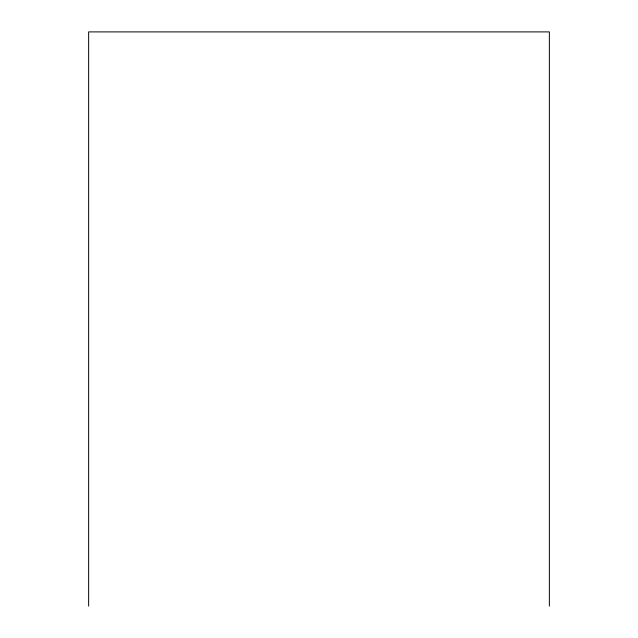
<?xml version="1.0" encoding="UTF-8"?>
<svg xmlns="http://www.w3.org/2000/svg" width="638" height="638" viewBox="0 0 638 638"><rect width="100%" height="100%" fill="white"/><g stroke="black" fill="none" stroke-linecap="round" stroke-linejoin="round"><path stroke-width="0.96" d="M549.358 606.1L549.358 31.9L88.642 31.9L88.642 606.1"/></g></svg>
